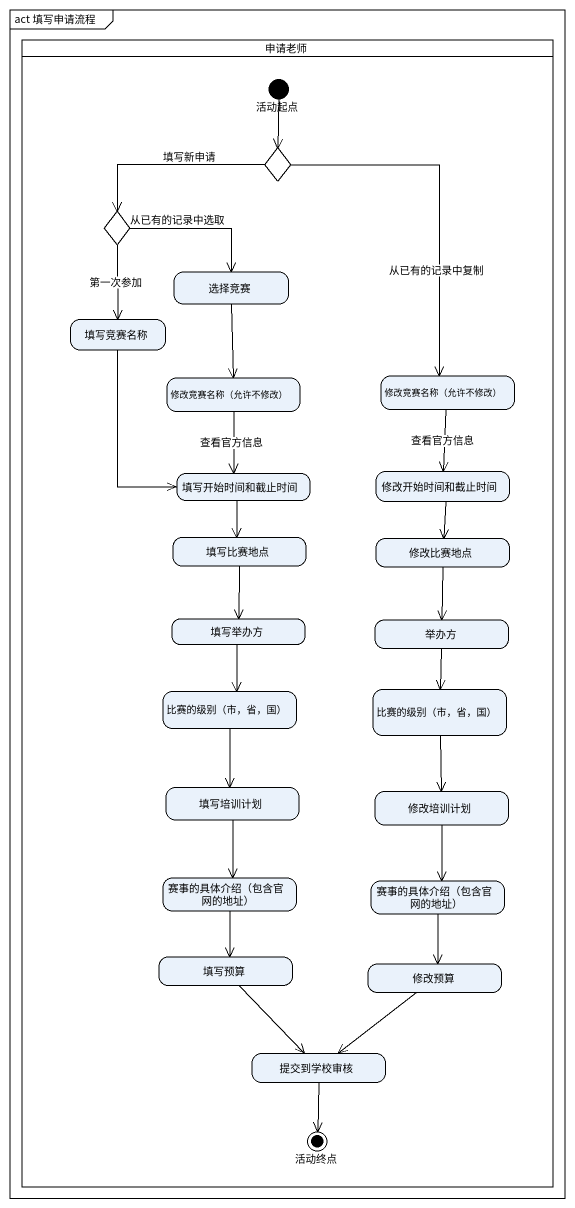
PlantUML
@startuml
mainframe act 填写申请流程
hide empty description
state 申请老师 <<partition>> {
  state 活动起点 <<start>>
  state choice1 <<choice>>
  state choice2 <<choice>>
  state 选择竞赛
  state 填写竞赛名称
  state "修改竞赛名称（允许不修改）" as 修改竞赛名称_允许不修改
  state "修改竞赛名称（允许不修改）" as 修改竞赛名称_允许不修改_2
  state 填写开始时间和截止时间
  state 修改开始时间和截止时间
  state 填写比赛地点
  state 修改比赛地点
  state 填写举办方
  state 举办方
  state "比赛的级别（市，省，国）" as 比赛的级别_市_省_国
  state "比赛的级别（市，省，国）" as 比赛的级别_市_省_国_2
  state 填写培训计划
  state 修改培训计划
  state "赛事的具体介绍（包含官网的地址）" as 赛事的具体介绍_包含官网的地址
  state "赛事的具体介绍（包含官网的地址）" as 赛事的具体介绍_包含官网的地址_2
  state 填写预算
  state 修改预算
  state 提交到学校审核
  state 活动终点 <<end>>
}
活动起点 --> choice1
活动起点 --> choice1
choice1 -left-> choice2 : 填写新申请
choice1 --> 修改竞赛名称_允许不修改_2 : 从已有的记录中复制
choice2 -right-> 选择竞赛 : 从已有的记录中选取
choice2 --> 填写竞赛名称 : 第一次参加
选择竞赛 --> 修改竞赛名称_允许不修改
填写竞赛名称 --> 填写开始时间和截止时间
修改竞赛名称_允许不修改 --> 填写开始时间和截止时间 : 查看官方信息
修改竞赛名称_允许不修改_2 --> 修改开始时间和截止时间 : 查看官方信息
填写开始时间和截止时间 --> 填写比赛地点
修改开始时间和截止时间 --> 修改比赛地点
填写比赛地点 --> 填写举办方
修改比赛地点 --> 举办方
填写举办方 --> 比赛的级别_市_省_国
举办方 --> 比赛的级别_市_省_国_2
比赛的级别_市_省_国 --> 填写培训计划
比赛的级别_市_省_国_2 --> 修改培训计划
填写培训计划 --> 赛事的具体介绍_包含官网的地址
修改培训计划 --> 赛事的具体介绍_包含官网的地址_2
赛事的具体介绍_包含官网的地址 --> 填写预算
赛事的具体介绍_包含官网的地址_2 --> 修改预算
填写预算 --> 提交到学校审核
修改预算 --> 提交到学校审核
提交到学校审核 --> 活动终点
@enduml
